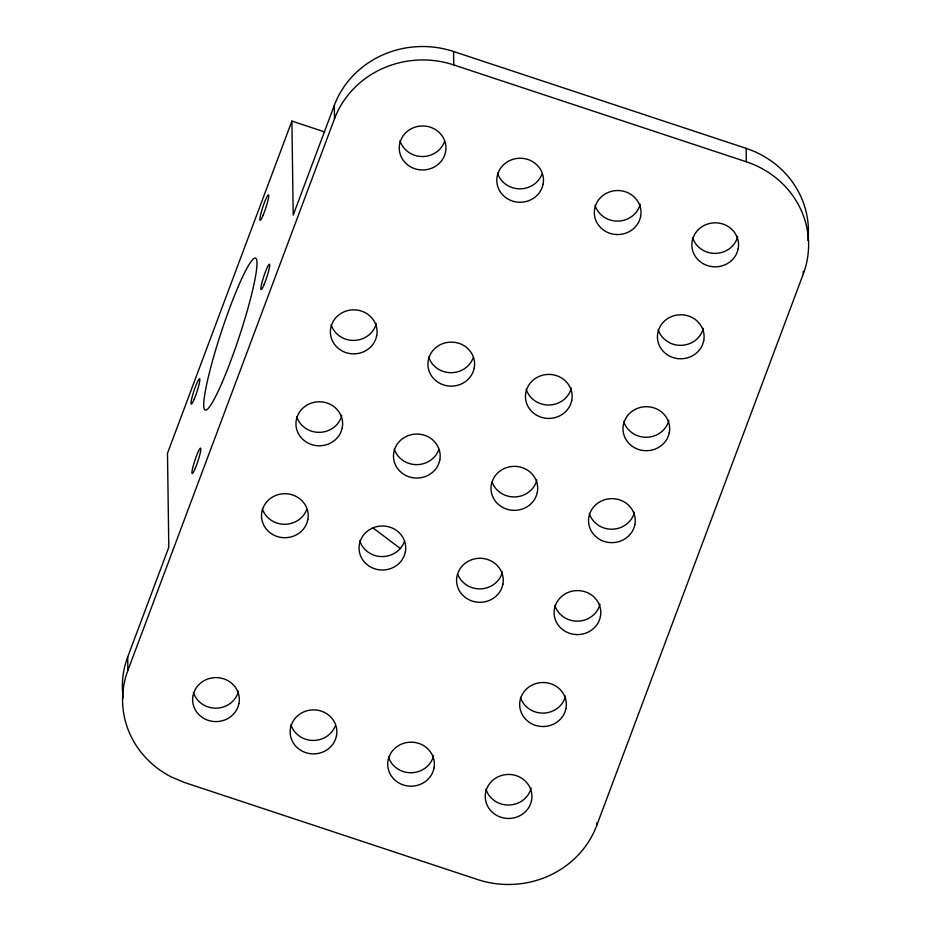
<?xml version="1.0" encoding="UTF-8"?>
<svg xmlns="http://www.w3.org/2000/svg" width="931" height="931" viewBox="0 0 931 931"><rect width="100%" height="100%" fill="white"/><g stroke="black" fill="none" stroke-linecap="round" stroke-linejoin="round"><path stroke-width="1.4" d="M238.464 691.163L237.812 693.455A23.356 22.007 -0.8 0 1 201.596 703.661L198.862 701.357A23.356 22.007 -0.8 0 1 193.404 692.466M341.77 415.342L341.118 417.635A23.356 22.007 -0.8 0 1 304.903 427.841L302.168 425.537A23.356 22.007 -0.8 0 1 296.71 416.657M376.205 323.406L375.565 325.699A23.356 22.007 -0.8 0 1 339.338 335.905L336.615 333.601A23.356 22.007 -0.8 0 1 331.145 324.71M433.532 755.739L432.88 758.032A23.356 22.007 -0.8 0 1 396.664 768.238L393.929 765.934A23.356 22.007 -0.8 0 1 388.471 757.043M502.403 571.855L501.762 574.159A23.356 22.007 -0.8 0 1 465.535 584.354L462.812 582.05A23.356 22.007 -0.8 0 1 457.726 574.264M536.838 479.919L536.198 482.211A23.356 22.007 -0.8 0 1 499.97 492.418L497.247 490.113A23.356 22.007 -0.8 0 1 492.162 482.328M571.273 387.983L570.633 390.275A23.356 22.007 -0.8 0 1 534.406 400.481L531.682 398.177A23.356 22.007 -0.8 0 1 526.213 389.286M640.156 204.098L639.504 206.403A23.356 22.007 -0.8 0 1 603.276 216.597L600.553 214.293A23.356 22.007 -0.8 0 1 595.084 205.414M531.066 788.033L530.414 790.326A23.356 22.007 -0.8 0 1 494.198 800.52L491.463 798.216A23.356 22.007 -0.8 0 1 486.005 789.337M565.501 696.085L564.861 698.378A23.356 22.007 -0.8 0 1 528.633 708.584L525.91 706.28A23.356 22.007 -0.8 0 1 520.441 697.4M599.936 604.149L599.296 606.442A23.356 22.007 -0.8 0 1 563.069 616.648L560.346 614.344A23.356 22.007 -0.8 0 1 554.876 605.453M634.372 512.213L633.732 514.506A23.356 22.007 -0.8 0 1 597.504 524.7L594.781 522.396A23.356 22.007 -0.8 0 1 589.311 513.516M668.819 420.265L668.167 422.569A23.356 22.007 -0.8 0 1 631.94 432.764L629.216 430.459A23.356 22.007 -0.8 0 1 623.747 421.58M703.254 328.329L702.602 330.621A23.356 22.007 -0.8 0 1 666.375 340.827L663.652 338.523A23.356 22.007 -0.8 0 1 658.182 329.644M737.689 236.393L737.038 238.685A23.356 22.007 -0.8 0 1 700.81 248.891L698.087 246.587A23.356 22.007 -0.8 0 1 692.629 237.696M324.616 131.923L291.903 121.088L167.487 453.257L168.802 547.265L127.698 657.007A93.461 88.049 -0.8 0 0 123.195 697.901M807.933 240.373A93.426 88.014 -0.8 0 0 746.115 148.355L453.572 51.508A93.461 88.049 -0.8 0 0 334.31 105.366L293.207 215.096L291.903 121.088M803.255 271.305L803.29 273.993L596.678 825.622A93.426 88.014 -0.8 0 1 477.475 879.504L184.873 782.634L171.537 777.071A93.461 88.049 -0.8 0 1 127.884 670.436L334.497 118.796L334.31 105.366M334.497 118.796A93.461 88.049 -0.8 0 1 453.758 64.937L746.301 161.785A93.426 88.014 -0.8 0 1 803.29 273.993M372.819 527.772L400.656 548.743M746.115 148.355L746.301 161.785M596.643 822.934L596.678 825.622M453.572 51.508L453.758 64.937M127.698 657.007L127.884 670.436M444.436 141.826A23.356 22.007 -0.8 0 1 408.209 152.021L405.485 149.716A23.356 22.007 -0.8 0 1 400.016 140.837M306.683 509.583A23.356 22.007 -0.8 0 1 270.467 519.777L267.732 517.473A23.356 22.007 -0.8 0 1 262.274 508.594M335.346 725.749A23.356 22.007 -0.8 0 1 299.13 735.944L296.395 733.64A23.356 22.007 -0.8 0 1 290.938 724.76M404.217 541.865A23.356 22.007 -0.8 0 1 368.001 552.071L365.266 549.767A23.356 22.007 -0.8 0 1 359.808 540.876M473.099 357.993A23.356 22.007 -0.8 0 1 436.872 368.187L434.149 365.883A23.356 22.007 -0.8 0 1 428.679 357.004M438.664 449.929A23.356 22.007 -0.8 0 1 402.436 460.123L399.713 457.819A23.356 22.007 -0.8 0 1 394.244 448.94M541.97 174.109A23.356 22.007 -0.8 0 1 505.742 184.315L503.019 182.011A23.356 22.007 -0.8 0 1 497.55 173.119M238.953 703.545L237.999 706.885A23.356 22.007 -0.8 0 1 201.783 717.091L199.048 714.787A23.356 22.007 -0.8 0 1 193.951 692.303L195.44 689.149A23.356 22.007 -0.8 0 1 232.901 684.413L235.217 687.09A23.356 22.007 -0.8 0 1 238.953 703.545M307.824 519.673L306.881 523.013A23.356 22.007 -0.8 0 1 270.653 533.207L267.93 530.903A23.356 22.007 -0.8 0 1 262.833 508.431L264.311 505.265A23.356 22.007 -0.8 0 1 301.784 500.529L304.088 503.205A23.356 22.007 -0.8 0 1 307.824 519.673M342.259 427.736L341.316 431.065A23.356 22.007 -0.8 0 1 305.089 441.271L302.366 438.966A23.356 22.007 -0.8 0 1 297.268 416.483L298.746 413.329A23.356 22.007 -0.8 0 1 336.219 408.593L338.523 411.269A23.356 22.007 -0.8 0 1 342.259 427.736M376.694 335.788L375.752 339.128A23.356 22.007 -0.8 0 1 339.524 349.334L336.801 347.03A23.356 22.007 -0.8 0 1 331.704 324.547L333.193 321.393A23.356 22.007 -0.8 0 1 370.654 316.656L372.959 319.333A23.356 22.007 -0.8 0 1 376.694 335.788M445.565 151.916L444.622 155.256A23.356 22.007 -0.8 0 1 408.395 165.45L405.672 163.146A23.356 22.007 -0.8 0 1 400.574 140.674L402.064 137.509A23.356 22.007 -0.8 0 1 439.525 132.772L441.829 135.449A23.356 22.007 -0.8 0 1 445.565 151.916M336.487 735.839L335.532 739.179A23.356 22.007 -0.8 0 1 299.317 749.374L296.582 747.069A23.356 22.007 -0.8 0 1 291.484 724.597L292.974 721.432A23.356 22.007 -0.8 0 1 330.447 716.695L332.751 719.372A23.356 22.007 -0.8 0 1 336.487 735.839M405.357 551.955L404.415 555.295A23.356 22.007 -0.8 0 1 368.187 565.501L365.464 563.197A23.356 22.007 -0.8 0 1 360.367 540.713L361.845 537.559A23.356 22.007 -0.8 0 1 399.318 532.823L401.622 535.5A23.356 22.007 -0.8 0 1 405.357 551.955M439.793 460.019L438.85 463.359A23.356 22.007 -0.8 0 1 402.623 473.553L399.899 471.249A23.356 22.007 -0.8 0 1 394.802 448.777L396.28 445.623A23.356 22.007 -0.8 0 1 433.753 440.875L436.057 443.552A23.356 22.007 -0.8 0 1 439.793 460.019M474.228 368.082L473.285 371.422A23.356 22.007 -0.8 0 1 437.058 381.617L434.335 379.313A23.356 22.007 -0.8 0 1 429.238 356.841L430.727 353.675A23.356 22.007 -0.8 0 1 468.188 348.939L470.492 351.615A23.356 22.007 -0.8 0 1 474.228 368.082M543.099 184.198L542.156 187.538A23.356 22.007 -0.8 0 1 505.929 197.744L503.205 195.44A23.356 22.007 -0.8 0 1 498.108 172.957L499.598 169.803A23.356 22.007 -0.8 0 1 537.059 165.066L539.363 167.743A23.356 22.007 -0.8 0 1 543.099 184.198M434.021 768.122L433.078 771.462A23.356 22.007 -0.8 0 1 396.85 781.668L394.127 779.363A23.356 22.007 -0.8 0 1 389.03 756.88L390.508 753.726A23.356 22.007 -0.8 0 1 427.981 748.99L430.285 751.666A23.356 22.007 -0.8 0 1 434.021 768.122M502.891 584.249L501.949 587.589A23.356 22.007 -0.8 0 1 465.721 597.783L462.998 595.479A23.356 22.007 -0.8 0 1 457.901 573.007L459.379 569.842A23.356 22.007 -0.8 0 1 496.851 565.105L499.156 567.782A23.356 22.007 -0.8 0 1 502.891 584.249M537.327 492.313L536.384 495.641A23.356 22.007 -0.8 0 1 500.156 505.847L497.433 503.543A23.356 22.007 -0.8 0 1 492.336 481.059L493.826 477.906A23.356 22.007 -0.8 0 1 531.287 473.169L533.591 475.846A23.356 22.007 -0.8 0 1 537.327 492.313M571.762 400.365L570.819 403.705A23.356 22.007 -0.8 0 1 534.592 413.911L531.869 411.607A23.356 22.007 -0.8 0 1 526.771 389.123L528.261 385.969A23.356 22.007 -0.8 0 1 565.722 381.233L568.026 383.909A23.356 22.007 -0.8 0 1 571.762 400.365M640.633 216.492L639.69 219.832A23.356 22.007 -0.8 0 1 603.463 230.027L600.739 227.723A23.356 22.007 -0.8 0 1 595.642 205.251L597.132 202.085A23.356 22.007 -0.8 0 1 634.593 197.349L636.897 200.025A23.356 22.007 -0.8 0 1 640.633 216.492M531.554 800.416L530.612 803.756A23.356 22.007 -0.8 0 1 494.384 813.95L491.661 811.646A23.356 22.007 -0.8 0 1 486.564 789.174L488.042 786.008A23.356 22.007 -0.8 0 1 525.515 781.272L527.819 783.949A23.356 22.007 -0.8 0 1 531.554 800.416M565.99 708.479L565.047 711.808A23.356 22.007 -0.8 0 1 528.82 722.014L526.096 719.71A23.356 22.007 -0.8 0 1 520.999 697.226L522.477 694.072A23.356 22.007 -0.8 0 1 559.95 689.336L562.254 692.012A23.356 22.007 -0.8 0 1 565.99 708.479M600.425 616.531L599.483 619.871A23.356 22.007 -0.8 0 1 563.255 630.078L560.532 627.773A23.356 22.007 -0.8 0 1 555.435 605.29L556.924 602.136A23.356 22.007 -0.8 0 1 594.385 597.399L596.69 600.076A23.356 22.007 -0.8 0 1 600.425 616.531M634.861 524.595L633.918 527.935A23.356 22.007 -0.8 0 1 597.69 538.13L594.967 535.825A23.356 22.007 -0.8 0 1 589.87 513.353L591.36 510.2A23.356 22.007 -0.8 0 1 628.821 505.452L631.125 508.128A23.356 22.007 -0.8 0 1 634.861 524.595M669.296 432.659L668.353 435.999A23.356 22.007 -0.8 0 1 632.126 446.193L629.403 443.889A23.356 22.007 -0.8 0 1 624.305 421.417L625.795 418.252A23.356 22.007 -0.8 0 1 663.256 413.515L665.56 416.192A23.356 22.007 -0.8 0 1 669.296 432.659M703.731 340.723L702.789 344.051A23.356 22.007 -0.8 0 1 666.561 354.257L663.838 351.953A23.356 22.007 -0.8 0 1 658.741 329.469L660.23 326.315A23.356 22.007 -0.8 0 1 697.691 321.579L699.996 324.256A23.356 22.007 -0.8 0 1 703.731 340.723M738.167 248.775L737.224 252.115A23.356 22.007 -0.8 0 1 700.996 262.321L698.273 260.017A23.356 22.007 -0.8 0 1 693.176 237.533L694.666 234.379A23.356 22.007 -0.8 0 1 732.127 229.643L734.431 232.319A23.356 22.007 -0.8 0 1 738.167 248.775M222.265 382.175A80.078 9.275 -71.7 0 0 256.397 259.062A80.078 9.275 -71.7 0 0 212.384 361.298A80.078 9.275 -71.7 0 0 222.265 382.175M263.007 215.433A13.348 1.548 -71.7 0 0 268.628 194.998A13.348 1.548 -71.7 0 0 261.262 212.198A13.348 1.548 -71.7 0 0 263.007 215.433M194.381 398.712A13.348 1.548 -71.7 0 0 199.688 378.789A13.348 1.548 -71.7 0 0 192.205 396.769A13.348 1.548 -71.7 0 0 194.381 398.712M263.869 285.049A13.348 1.548 -71.7 0 0 269.618 264.439A13.348 1.548 -71.7 0 0 262.309 281.313A13.348 1.548 -71.7 0 0 263.869 285.049M195.312 468.212A13.348 1.548 -71.7 0 0 200.677 448.195A13.348 1.548 -71.7 0 0 193.206 466.035A13.348 1.548 -71.7 0 0 195.312 468.212"/></g></svg>
